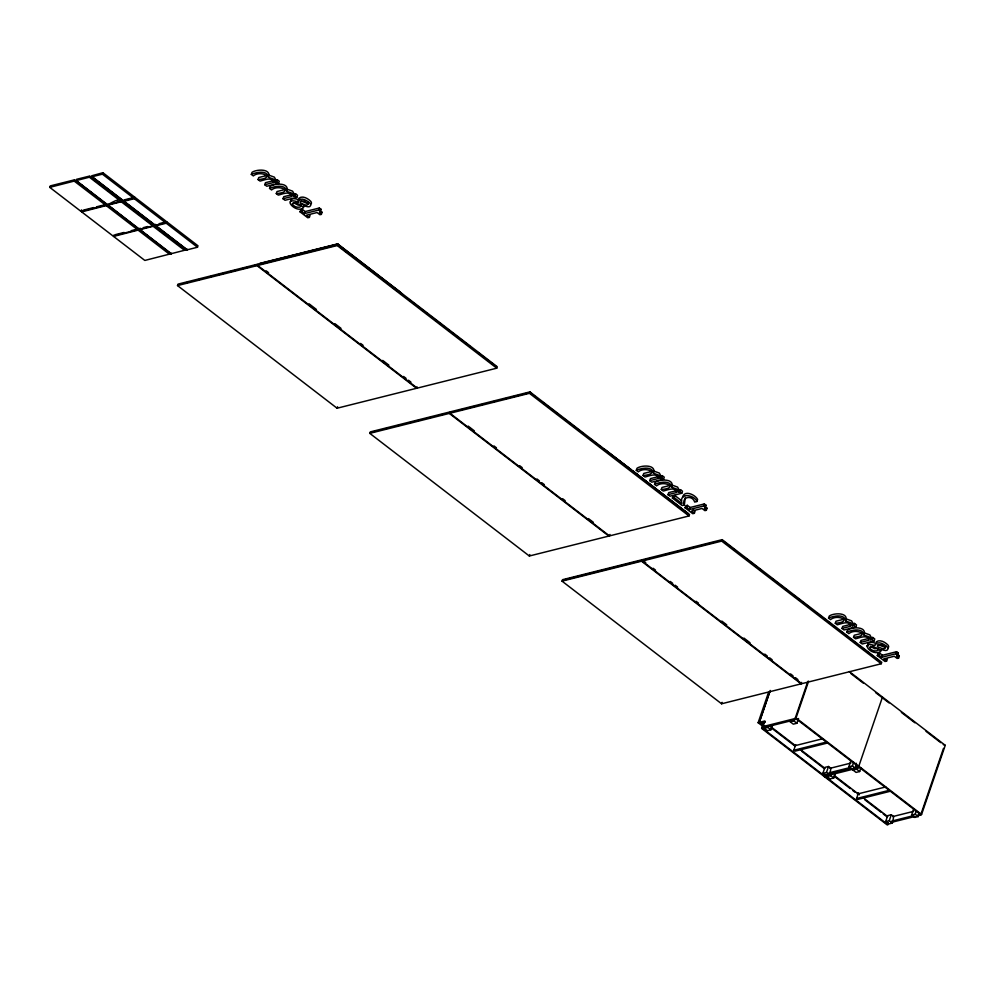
<?xml version="1.0" encoding="UTF-8"?>
<svg xmlns="http://www.w3.org/2000/svg" width="995" height="995" viewBox="0 0 995 995"><rect width="100%" height="100%" fill="white"/><g stroke="black" fill="none" stroke-linecap="round" stroke-linejoin="round"><path stroke-width="1.49" d="M74.202 181.003L76.341 180.418L76.578 179.311L89.873 176.003L89.251 177.185L91.018 176.787L122.198 201.065L81.005 211.388L49.75 187.358L50.247 185.916L74.662 179.796L74.065 180.99L105.458 205.032L107.597 204.448M92.162 175.68L102.908 172.707L134.163 196.736L133.666 198.179L122.845 200.891L91.59 176.874L92.348 175.729M121.129 200.02L120.507 201.214L122.273 200.816M137.161 229.347L139.822 228.402M762.941 726.412L758.14 722.718L768.451 692.595L769.433 692.346M682.558 497.289C684.237 489.727 695.119 494.54 697.619 499.453L696.923 501.505L694.684 502.065C692.42 494.776 681.115 496.48 684.349 504.987L682.135 505.547L672.384 498.047L673.093 496.007L674.896 495.547L681.55 500.672M685.294 497.45L684.349 504.987M49.75 187.358L91.018 176.787M81.005 211.388L81.503 209.933M121.788 200.53L121.116 201.674L122.932 201.326L154.101 225.591L112.92 235.915L81.665 211.885L82.162 210.442M91.59 176.874L102.41 174.162L102.908 172.707M81.665 211.885L122.932 201.326M123.504 201.4L124.325 199.871L134.81 197.234L166.066 221.263L165.58 222.718L154.76 225.43L123.504 201.4L134.313 198.689L165.58 222.718M186.102 249.882L184.473 250.28L153.068 226.251L154.847 225.853L186.102 249.882L144.835 260.441L113.567 236.424L114.064 234.969M134.313 198.689L134.81 197.234M154.76 225.43L155.63 224.36M113.567 236.424L154.847 225.853M159.225 223.651L166.725 221.761L197.98 245.79L197.483 247.245L186.662 249.956L155.407 225.927L156.053 224.808M155.407 225.927L166.227 223.216L166.725 221.761M186.662 249.956L187.495 249.26M177.52 285.577L178.018 284.122L257.531 264.197L257.033 265.64L177.52 285.577L337.081 408.224L416.582 388.286L417.079 386.844M267.12 175.431L258.75 177.508L258.053 179.56C276.622 178.093 260.528 169.797 253.315 175.928L251.325 174.386L252.021 172.346C256.212 169.225 271.772 168.217 268.526 177.321L273.662 179.187L275.267 182.097L276.573 181.762L278.575 183.304L279.272 181.252L277.282 179.722L275.963 180.045L275.267 182.097M264.769 184.722L265.466 182.682L274.284 180.468L273.588 182.52L264.769 184.722L266.759 186.264L278.575 183.304M285.366 189.448L276.996 191.537L276.287 193.577C294.868 192.122 278.774 183.826 271.56 189.945L269.57 188.416L270.267 186.363C274.446 183.242 290.005 182.247 286.771 191.338L291.908 193.217L293.513 196.114L294.818 195.791L296.821 197.321L297.517 195.281L295.527 193.739L294.209 194.075L293.513 196.114M276.573 181.762L277.282 179.722M257.68 265.478L258.178 264.036L337.691 244.098L497.239 366.745L496.741 368.187L417.241 388.125L257.68 265.478L337.193 245.541L496.741 368.187M259.484 264.371L259.819 263.401L298.4 253.725L298.065 254.695M296.821 197.321L285.005 200.281L283.015 198.751L283.712 196.699L292.53 194.498M294.818 195.791L295.527 193.739M298.413 202.047L298.251 200.269C301.883 197.358 307.331 200.53 310.067 203.44A6.691 3.134 18.9 0 1 310.676 205.443C309.582 209.025 302.654 204.099 303.662 206.811L303.537 207.694C295.826 214.422 280.49 196.027 298.351 202.06L298.948 198.216C302.579 195.318 308.027 198.478 310.776 201.388A6.691 3.134 18.9 0 1 311.373 203.403L311.087 203.9M310.079 215.33L309.37 217.383L307.766 217.781L300.067 211.86L300.776 209.808L302.38 209.41L305.179 211.562L319.358 208.005L321.012 209.273L319.432 212.42L321.36 214.373L322.069 212.321L320.067 210.032L321.012 209.273M300.067 211.86L301.672 211.462L302.38 209.41M301.672 211.462L304.47 213.614L305.179 211.562M298.711 254.533L299.047 253.563L337.628 243.887L400.4 292.144L400.077 293.115M304.47 213.614L318.661 210.057L319.358 208.005M337.628 243.887L337.293 244.857L304.607 253.053M337.193 245.541L337.691 244.098M337.081 408.224L337.579 406.768M369.779 433.36L370.277 431.905L449.777 411.967L449.28 413.422L369.779 433.36L529.34 556.006L608.84 536.069L449.28 413.422M449.939 413.261L450.437 411.806L529.937 391.881L689.498 514.527L689 515.97L609.487 535.907L449.939 413.261L529.439 393.323L689 515.97M529.439 393.323L529.937 391.881M529.34 556.006L529.825 554.551M604.064 448.907L631.726 470.175M801.584 682.396L801.087 683.851L721.586 703.788L562.026 581.142L562.523 579.687L642.036 559.75L645.718 562.585M631.327 469.864L604.288 449.69M609.487 535.907L609.985 534.452M632.372 470.672L660.033 491.94M632.77 470.971L672.234 501.928M652.098 471.356L643.728 473.433L643.031 475.486C661.613 474.018 645.506 465.722 638.293 471.854L636.303 470.312L636.999 468.272C641.19 465.15 656.75 464.143 653.504 473.247L658.64 475.112L660.245 478.023L661.563 477.687L663.553 479.229L664.25 477.177L662.26 475.647L660.954 475.971L660.245 478.023M649.747 480.66L650.456 478.607L659.275 476.394L658.566 478.446L649.747 480.66L651.75 482.189L663.553 479.229M670.344 485.373L661.973 487.463L661.277 489.503C679.846 488.047 663.752 479.752 656.538 485.871L654.548 484.341L655.245 482.289C659.436 479.167 674.996 478.172 671.749 487.264L676.886 489.142L678.49 492.04L679.809 491.717L681.799 493.246L682.495 491.207L680.505 489.664L679.187 490L678.49 492.04M661.563 477.687L662.26 475.647M660.692 492.438L688.353 513.694M562.026 581.142L641.539 561.205L642.036 559.75M642.185 561.043L642.683 559.588L722.183 539.651L881.744 662.297L881.247 663.752L801.746 683.689L642.185 561.043L721.686 541.106L881.247 663.752M681.799 493.246L669.996 496.206L667.993 494.677L668.702 492.624L677.508 490.423M672.384 498.047L674.2 497.599L674.896 495.547M679.809 491.717L680.505 489.664M693.154 509.788L695.057 511.256L694.361 513.308L692.756 513.706L685.045 507.786L685.754 505.734L687.358 505.336L690.157 507.487L704.348 503.93L705.99 505.199L704.41 508.346L706.338 510.298L707.047 508.246L705.057 505.957L705.99 505.199M685.045 507.786L686.662 507.388L687.358 505.336M686.662 507.388L689.46 509.539L690.157 507.487M689.46 509.539L703.639 505.982L704.348 503.93M721.686 541.106L722.183 539.651M721.586 703.788L722.084 702.333M764.123 726.126L759.247 722.382L770.18 690.43M769.819 691.749L759.309 722.432L758.14 722.718M761.648 728.402L762.431 728.203L887.988 824.718L887.204 824.905L761.648 728.402L763.799 722.121L764.583 721.922M762.431 728.203L764.919 720.952L759.247 722.382M772.58 725.007L770.951 729.77L767.369 730.666L764.297 728.303L764.844 726.698L769.048 726.275M764.297 728.303L767.879 727.407L768.426 725.79M798.525 718.502L796.883 723.265L793.301 724.161L790.229 721.798L790.776 720.193L794.98 719.771M844.357 619.139L835.987 621.216L835.278 623.268C853.859 621.8 837.765 613.505 830.551 619.624L828.561 618.094L829.258 616.054C833.437 612.92 848.996 611.925 845.762 621.029L850.899 622.895L852.504 625.805L853.809 625.469L855.812 626.999L856.508 624.959L854.518 623.43L853.2 623.753L852.504 625.805M790.229 721.798L793.811 720.902L794.358 719.298M791.908 720.542L764.16 727.494L762.978 726.599L795.117 718.539L807.84 681.364M849.245 671.525L945.25 745.33L921.581 814.445L920.798 814.644L795.254 718.141L796.037 717.942L808.624 681.177M782.269 736.312L794.607 745.79L794.93 744.832M793.786 750.267L825.912 742.208L827.094 743.116L794.955 751.175L793.786 750.267L795.714 744.633M855.812 626.999L843.996 629.959L842.006 628.43L842.703 626.39L850.053 624.549M861.993 633.293L854.22 635.245L853.523 637.285C872.105 635.83 855.998 627.522 848.797 633.653L846.795 632.123L847.504 630.071C851.683 626.949 867.242 625.954 863.996 635.046L869.132 636.924L870.749 639.822L872.055 639.499L874.045 641.029L874.754 638.977L872.752 637.447L871.446 637.783L870.749 639.822M853.809 625.469L854.518 623.43M874.045 641.029L862.242 643.989L860.252 642.459L860.949 640.407L869.767 638.193M822.877 773.339L824.93 767.381L828.512 766.486L830.962 768.364L829.544 774.807L825.962 775.702L822.877 773.339L826.472 772.443L829.544 774.807M826.472 772.443L828.512 766.486M872.055 639.499L872.752 637.447M835.763 772.058L833.723 778.028L830.141 778.923L827.069 776.56L827.616 774.943L831.82 774.533M827.069 776.56L830.651 775.665L831.198 774.048M885.699 659.436L887.316 659.038L886.607 661.078L885.003 661.488L877.304 655.568L878 653.516L879.605 653.118L882.416 655.27L896.594 651.713L898.236 652.981L896.669 656.128L898.597 658.081L899.293 656.028L897.303 653.74L898.236 652.981M877.304 655.568L878.908 655.158L879.605 653.118M878.908 655.158L881.707 657.309L882.416 655.27M856.396 763.314L855.476 768.302L851.894 769.197L848.822 766.846L850.862 760.876M848.822 766.846L852.404 765.939L853.623 762.369M860.886 767.941L859.668 771.523L856.073 772.418L853.001 770.055L853.561 768.451L857.765 768.028M881.707 657.309L895.898 653.752L896.594 651.713M853.001 770.055L856.583 769.16L857.143 767.543M857.702 793.077L857.379 794.047L885.799 786.921M856.558 798.525L888.684 790.465L889.866 791.373L857.74 799.433L856.558 798.525L858.486 792.891M885.662 821.596L887.702 815.639L891.284 814.743L893.734 816.621L892.316 823.064L888.734 823.959L885.662 821.596L889.244 820.701L892.316 823.064M889.244 820.701L891.284 814.743M918.186 814.47L918.248 816.559L914.666 817.455L911.594 815.092L913.634 809.134M911.594 815.092L915.176 814.196L916.407 810.614M917.738 815.776L920.661 815.042L943.471 748.414M106.627 204.485C102.522 208.614 120.768 196.239 117.31 201.624M152.422 225.33L154.188 225.343M171.588 253.327L169.287 254.098L138.031 230.069L140.171 229.484L140.394 228.365M304.234 205.654L302.567 206.773M881.471 649.362L879.804 650.469M876.185 641.924C879.816 639.014 885.264 642.185 888 645.096A6.691 3.134 18.9 0 1 888.61 647.111L887.801 647.994M302.07 204.249L298.251 205.181L293.276 202.607M308.699 202.495L307.915 202.88A3.333 1.555 18.9 0 1 305.241 202.681L300.9 200.828M885.936 646.19L885.152 646.576A3.333 1.555 18.9 0 1 882.465 646.389L878.137 644.536M76.155 180.518L107.423 204.547M121.49 200.953L126.39 204.622M153.404 225.492L153.218 226.263M878.747 648.442L874.605 648.715L870.501 646.315M83.592 210.082L93.629 207.569M96.49 206.848L106.527 204.323M251.325 174.386C255.926 172.409 267.319 169.598 268.526 177.321M269.57 188.416C274.172 186.426 285.565 183.627 286.771 191.338M115.507 234.609L124.101 232.457M131.278 230.653L137.011 229.223M143.342 227.631L147.745 226.524M283.015 198.751L291.833 196.537C290.44 190.194 281.971 194.336 278.289 195.119L276.287 193.577M320.626 212.681L322.069 212.321M321.36 214.373L319.93 214.733L317.057 212.532L306.51 215.181L309.37 217.383M185.344 282.953L189.858 281.821M197.371 279.943L201.885 278.811M209.41 276.921L213.913 275.789M216.922 275.043L225.952 272.779M228.962 272.021L237.979 269.757M240.989 269.011L250.006 266.747M253.016 265.988L257.531 264.857M260.964 263.998L301.597 253.812M371.583 432.24L376.098 431.121M383.61 429.231L388.125 428.099M395.637 426.208L400.152 425.076M407.676 423.198L412.179 422.067M415.189 421.308L419.703 420.176M427.228 418.298L431.73 417.166M439.255 415.276L443.77 414.144M459.255 410.263L463.769 409.132M466.779 408.373L475.797 406.122M478.806 405.363L483.321 404.231M490.833 402.341L495.348 401.209M502.873 399.331L507.375 398.199M510.385 397.44L519.415 395.177M522.425 394.43L528.432 392.913M636.303 470.312C640.904 468.334 652.297 465.523 653.504 473.247M654.548 484.341C659.15 482.351 670.543 479.553 671.749 487.264M667.993 494.677L676.811 492.463C675.418 486.132 666.961 490.261 663.267 491.045L661.277 489.503M705.604 508.607L707.047 508.246M706.338 510.298L704.908 510.659L702.047 508.457L691.5 511.107L694.361 513.308M565.334 579.65L578.866 576.254M581.876 575.496L590.906 573.244M593.915 572.486L602.933 570.222M605.943 569.463L642.036 560.421M645.494 559.551L650.009 558.419M665.046 554.65L669.56 553.519M677.073 551.628L681.587 550.496M689.1 548.618L693.614 547.486M701.139 545.596L705.654 544.464M708.651 543.718L713.166 542.586M828.561 618.094C833.163 616.104 844.556 613.306 845.762 621.029M842.006 628.43L850.824 626.228C849.432 619.885 840.962 624.014 837.28 624.798L835.278 623.268M846.795 632.123C851.397 630.133 862.802 627.323 863.996 635.046M860.252 642.459L869.058 640.245C867.677 633.902 859.207 638.044 855.513 638.815L853.523 637.285M897.863 656.389L899.293 656.028M898.597 658.081L897.154 658.441L894.294 656.24L883.747 658.877L886.607 661.078M760.416 723.278L765.205 722.084M881.694 697.271L882.478 697.072L858.809 766.2L858.026 766.386M794.607 745.79L823.027 738.663M829.892 768.339L850.837 763.09M828.959 772.841L850.874 767.356M825.763 774.844L850.588 768.625M853.511 767.891L857.889 766.797M945.25 745.33L943.285 744.621M831.322 774.657L859.071 767.692L856.707 765.889M824.432 776.66L825.203 776.461M892.664 816.596L913.609 811.348M891.744 821.099L913.646 815.614M891.458 822.367L914.828 816.509M121.216 201.736L152.558 225.753M269.222 175.269L274.359 177.147L275.963 180.045M287.468 189.299L292.605 191.164L294.209 194.075M654.2 471.195L659.337 473.073L660.954 475.971M672.446 485.224L677.583 487.09L679.187 490M846.459 618.977L851.596 620.855L853.2 623.753M864.705 633.007L869.841 634.872L871.446 637.783M299.06 200.02C296.821 198.689 289.906 197.221 290.59 201.575M876.284 643.715C874.02 641.899 865.712 641.34 868.274 646.053M318.661 210.057L320.303 211.313M703.639 505.982L705.281 507.239M895.898 653.752L897.54 655.021M674.2 497.599L681.961 503.569C678.578 492.388 693.813 494.279 696.923 501.505M258.053 179.56L260.043 181.09C263.737 180.306 272.195 176.177 273.588 182.52M643.031 475.486L645.021 477.015C648.715 476.232 657.185 472.103 658.566 478.446M337.691 244.758L353.635 257.021M360.998 262.68L375.712 273.998M383.075 279.657L401.482 293.799M407.614 298.512L427.241 313.599M430.922 316.422L444.417 326.795M446.867 328.686L449.317 330.576M451.767 332.454L470.175 346.596M477.538 352.255L495.933 366.409M529.937 392.54L534.85 396.308M542.2 401.968L560.608 416.109M563.058 417.999L582.684 433.086M588.816 437.8L603.542 449.118M674.697 503.806L688.192 514.179M723.415 541.268L736.909 551.64M744.272 557.299L762.668 571.441M770.03 577.1L788.438 591.241M793.338 595.01L810.515 608.219M816.646 612.932L831.372 624.238M833.822 626.129L836.273 628.019M838.735 629.897L857.13 644.051M859.58 645.929L879.207 661.016M339.755 246.748L349.606 254.322M364.381 265.677L371.757 271.349M390.227 285.54L397.614 291.224M850.924 673.615L863.225 683.08M875.538 692.532L889.082 702.943M901.383 712.408L914.927 722.818M926.009 731.325L940.772 742.68M266.125 270.802L268.575 272.68M309.072 303.823L316.435 309.482M334.855 323.636L340.987 328.35M360.625 343.437L363.075 345.327M382.714 360.426L388.858 365.14M403.584 376.458L406.035 378.349M408.497 380.239L410.947 382.117M468.185 426.121L474.329 430.847M493.968 445.934L496.418 447.825M519.738 465.747L522.188 467.638M536.927 478.956L539.377 480.846M541.827 482.737L544.29 484.615M562.697 498.769L565.148 500.659M588.468 518.582L593.381 522.35M653.081 568.244L655.531 570.135M670.257 581.453L672.719 583.344M675.17 585.222L677.62 587.112M696.04 601.266L698.49 603.144M721.81 621.079L726.723 624.848M743.899 638.056L750.043 642.77M764.769 654.101L767.22 655.979M769.682 657.869L772.132 659.76M790.54 673.913L792.99 675.792M795.453 677.682L797.903 679.573M257.033 265.64L416.582 388.286M641.539 561.205L801.087 683.851M102.41 174.162L133.666 198.179M166.227 223.216L197.483 247.245M92 176.55L123.256 200.567M123.902 201.077L155.17 225.106M155.817 225.604L187.072 249.633M91.677 176.625L122.932 200.654M123.579 201.152L154.834 225.181M155.494 225.691L186.749 249.708M796.037 717.942L921.581 814.445M90.931 177.035L122.198 201.065M122.845 201.562L154.101 225.591M154.76 226.089L186.015 250.118M94.475 180.095L100.483 184.709M106.502 189.336L108.903 191.177M111.303 193.03L113.704 194.871M132.397 209.236L134.798 211.089M137.21 212.942L139.611 214.783M145.618 219.41L151.638 224.024M158.292 229.148L160.705 231.002M163.105 232.842L165.506 234.696M175.132 242.083L177.533 243.937M795.117 718.539L796.286 719.447M919.492 814.146L920.661 815.042M89.388 177.197L120.644 201.226M793.811 720.902L796.883 723.265M852.404 765.939L855.476 768.302M856.583 769.16L859.668 771.523M915.176 814.196L918.248 816.559M108.069 205.045L139.325 229.074M139.984 229.571L171.239 253.601M106.117 205.542L137.372 229.559M770.739 726.649L795.353 745.578M800.279 749.359L824.892 768.289M834.743 775.851L859.369 794.781M863.051 797.617L887.677 816.534M771.187 727.793L781.572 735.778M801.709 751.25L807.629 755.802M808.114 756.175L824.221 768.563M833.959 776.05L850.265 788.587M852.64 790.403L855.004 792.231M864.742 799.706L881.072 812.256M883.199 813.898L886.893 816.733M767.879 727.407L770.951 729.77M830.651 775.665L833.723 778.028M760.678 723.216L763.128 725.094M824.581 773.948L826.932 775.752M887.353 822.193L888.535 823.101M867.018 645.904C867.789 651.165 876.52 654.685 880.774 651.402L880.898 650.519C879.891 647.807 886.819 652.732 887.901 649.15A6.691 3.134 18.9 0 0 887.304 647.148C884.555 644.238 879.12 641.066 875.476 643.976L875.314 644.785C875.724 647.111 868.436 642.011 867.018 645.904M308.189 203.925L307.219 204.92A3.333 1.555 18.9 0 1 304.532 204.734L300.204 202.88L300.403 201.55L304.259 200.978L308.189 203.925M885.426 647.633L884.455 648.628A3.333 1.555 18.9 0 1 881.769 648.429L877.428 646.576L877.627 645.257L881.483 644.673L885.426 647.633M301.584 205.654L301.373 206.288C298.599 208.415 293.625 206.91 292.231 203.776L295.515 202.52L301.584 205.654M878.809 649.362L878.597 649.996C875.824 652.123 870.849 650.618 869.468 647.484L872.752 646.228L878.809 649.362M75.831 180.592L107.012 204.87L75.831 180.592M107.746 205.132L138.927 229.397L107.746 205.132M139.661 229.658L170.829 253.924L139.661 229.658"/></g></svg>
